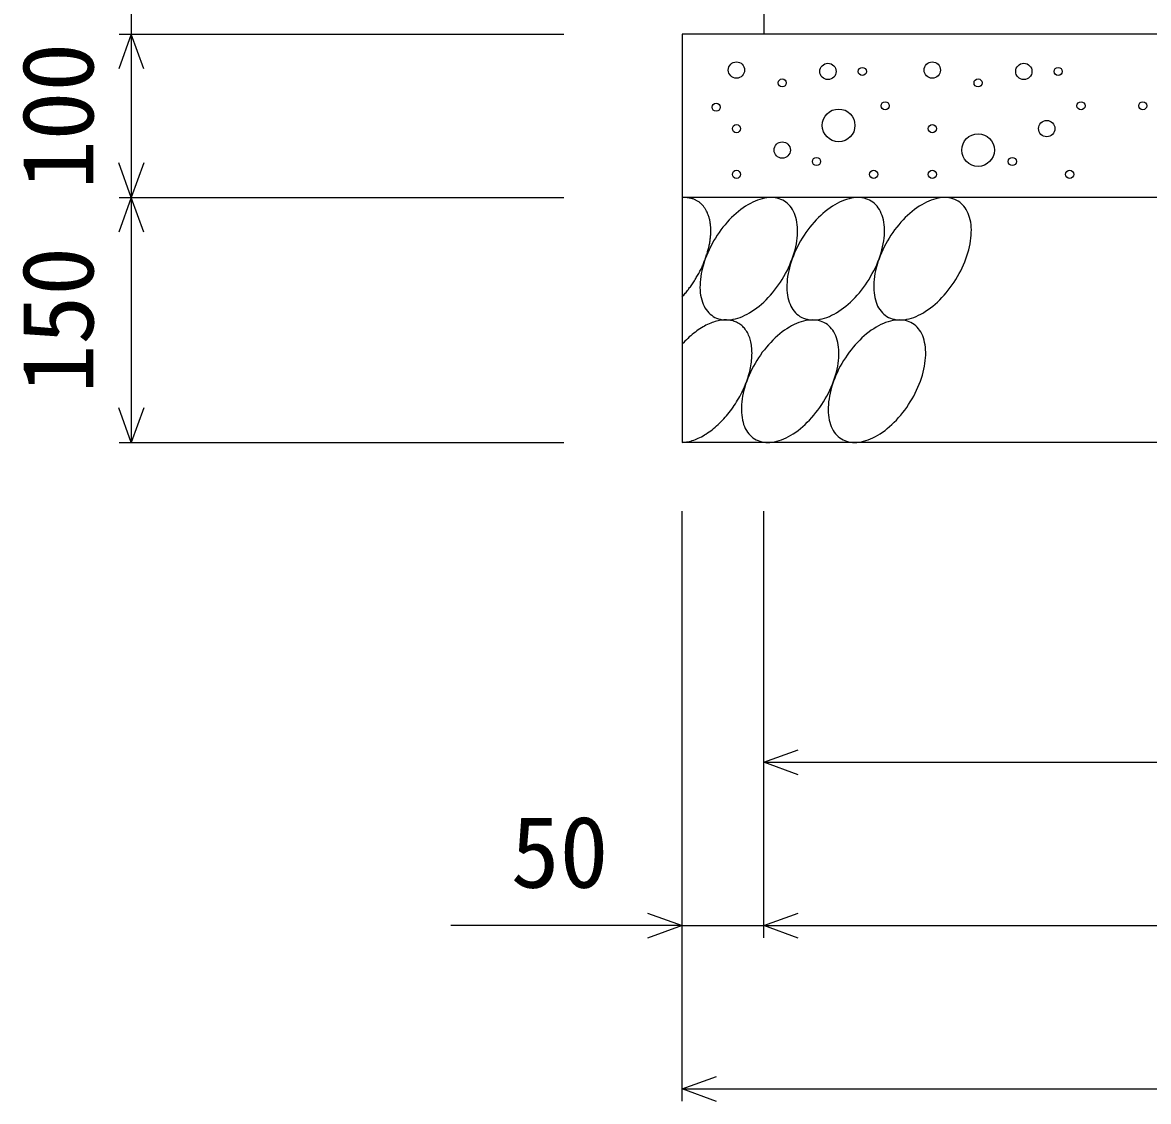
# Model space of a CAD drawing. Units: millimetres, scale not verified. Extents: x -25200 to 25200, y -8910 to 8910.
# Drawn here: x -21649 to -20959, y 140 to 801 of the extents above; entities that cross this region are included whole.
import ezdxf
from ezdxf.enums import TextEntityAlignment as Align

# ---------------------------------------------------------------- set-up
doc = ezdxf.new("R2010")
doc.units = ezdxf.units.MM
doc.header["$LTSCALE"] = 30
for name, color, linetype, lineweight in [('0-0_DIM', 7, 'Continuous', 25), ('0-2_HATCH', 6, 'Continuous', 25), ('0-5_OUTLINE', 3, 'Continuous', 25)]:
    doc.layers.add(name, color=color, linetype=linetype, lineweight=lineweight)
doc.styles.add('ＭＳ ゴシック', font='')
doc.styles.get('ＭＳ ゴシック').set_extended_font_data('MS Gothic')

msp = doc.modelspace()

# ---------------------------------------------------------------- linework, layer by layer
at = {"layer": '0-0_DIM'}
for p, q in [((-21589.68, 793.73), (-21317.18, 793.73)), ((-21589.68, 693.73), (-21317.18, 693.73)), ((-21582.18, 693.73), (-21582.18, 543.73)), ((-21589.68, 543.73), (-21317.18, 543.73)), ((-21244.68, 140.3), (-21244.68, 501.67)), ((-21194.68, 240.3), (-21194.68, 501.67)), ((-21194.68, 347.8), (-20659.68, 347.8)), ((-21244.68, 247.8), (-21386.47, 247.8)), ((-21244.68, 247.8), (-21194.68, 247.8)), ((-21194.68, 247.8), (-20309.68, 247.8)), ((-21244.68, 147.8), (-20259.68, 147.8))]:
    msp.add_line(p, q, dxfattribs=at)
for points in [[(-21582.18, 813.73), (-21582.18, 793.73), (-21582.18, 693.73)], [(-21574.48, 772.58), (-21582.18, 793.73), (-21589.87, 772.58)], [(-21574.48, 714.87), (-21582.18, 693.73), (-21589.87, 714.87)], [(-21574.48, 672.58), (-21582.18, 693.73), (-21589.87, 672.58)], [(-21574.48, 564.87), (-21582.18, 543.73), (-21589.87, 564.87)], [(-21173.53, 340.1), (-21194.68, 347.8), (-21173.53, 355.49)], [(-21265.82, 255.49), (-21244.68, 247.8), (-21265.82, 240.1)], [(-21173.53, 240.1), (-21194.68, 247.8), (-21173.53, 255.49)], [(-21223.53, 140.1), (-21244.68, 147.8), (-21223.53, 155.49)]]:
    msp.add_lwpolyline(points, dxfattribs=at)
at = {"layer": '0-2_HATCH'}
for points in [[(-21239.58, 693.29), (-21240.08, 693.39), (-21240.48, 693.47), (-21240.88, 693.54), (-21241.38, 693.59), (-21241.88, 693.64), (-21242.28, 693.67), (-21242.78, 693.7), (-21243.28, 693.71), (-21243.68, 693.7), (-21244.18, 693.69), (-21244.68, 693.66)], [(-21228.08, 681.06), (-21228.18, 681.56), (-21228.38, 682.05), (-21228.48, 682.53), (-21228.68, 683), (-21228.88, 683.47), (-21229.08, 683.92), (-21229.18, 684.37), (-21229.38, 684.81), (-21229.68, 685.24), (-21229.88, 685.66), (-21230.08, 686.07), (-21230.28, 686.47), (-21230.58, 686.86), (-21230.78, 687.24), (-21231.08, 687.61), (-21231.38, 687.97), (-21231.58, 688.32), (-21231.88, 688.67), (-21232.18, 689), (-21232.48, 689.32), (-21232.78, 689.63), (-21233.08, 689.92), (-21233.48, 690.21), (-21233.78, 690.49), (-21234.08, 690.76), (-21234.48, 691.01), (-21234.78, 691.26), (-21235.18, 691.49), (-21235.58, 691.71), (-21235.98, 691.92), (-21236.28, 692.12), (-21236.68, 692.31), (-21237.08, 692.48), (-21237.48, 692.65), (-21237.88, 692.8), (-21238.28, 692.94), (-21238.78, 693.07), (-21239.18, 693.19), (-21239.58, 693.29)], [(-21181.98, 691.51), (-21183.08, 692.09), (-21184.18, 692.58), (-21185.28, 692.99), (-21186.38, 693.3), (-21187.68, 693.53), (-21188.88, 693.66), (-21190.18, 693.71), (-21191.48, 693.66), (-21192.88, 693.53), (-21194.28, 693.3), (-21195.68, 692.99), (-21197.08, 692.58), (-21198.48, 692.09), (-21199.98, 691.52), (-21201.38, 690.85), (-21202.88, 690.11), (-21204.38, 689.28), (-21205.78, 688.37), (-21207.28, 687.39), (-21208.68, 686.33), (-21210.18, 685.2), (-21211.58, 683.99), (-21212.98, 682.72), (-21214.38, 681.39), (-21215.78, 680), (-21217.08, 678.55), (-21218.38, 677.04), (-21219.68, 675.49), (-21220.88, 673.89), (-21222.08, 672.24), (-21223.18, 670.56), (-21224.28, 668.84), (-21225.38, 667.09), (-21226.28, 665.32), (-21227.28, 663.52), (-21228.18, 661.71), (-21228.98, 659.88), (-21229.78, 658.05), (-21230.48, 656.21)], [(-21174.58, 680), (-21174.98, 681.39), (-21175.38, 682.72), (-21175.88, 683.99), (-21176.38, 685.19), (-21176.98, 686.33), (-21177.68, 687.39), (-21178.48, 688.37), (-21179.28, 689.28), (-21180.08, 690.11), (-21181.08, 690.85), (-21181.98, 691.51)], [(-21128.78, 691.51), (-21129.88, 692.09), (-21130.88, 692.58), (-21132.08, 692.99), (-21133.18, 693.3), (-21134.48, 693.53), (-21135.68, 693.66), (-21136.98, 693.71), (-21138.28, 693.66), (-21139.68, 693.53), (-21140.98, 693.3), (-21142.38, 692.99), (-21143.88, 692.58), (-21145.28, 692.09), (-21146.78, 691.52), (-21148.18, 690.85), (-21149.68, 690.11), (-21151.08, 689.28), (-21152.58, 688.37), (-21154.08, 687.39), (-21155.48, 686.33), (-21156.98, 685.2), (-21158.38, 683.99), (-21159.78, 682.72), (-21161.18, 681.39), (-21162.58, 680), (-21163.88, 678.55), (-21165.18, 677.04), (-21166.38, 675.49), (-21167.68, 673.89), (-21168.88, 672.24), (-21169.98, 670.56), (-21171.08, 668.84), (-21172.08, 667.09), (-21173.08, 665.32), (-21174.08, 663.52), (-21174.98, 661.71), (-21175.78, 659.88), (-21176.48, 658.05), (-21177.28, 656.21)], [(-21121.38, 680), (-21121.78, 681.39), (-21122.18, 682.72), (-21122.68, 683.99), (-21123.18, 685.19), (-21123.78, 686.33), (-21124.48, 687.39), (-21125.28, 688.37), (-21126.08, 689.28), (-21126.88, 690.11), (-21127.88, 690.85), (-21128.78, 691.51)], [(-21075.58, 691.51), (-21076.68, 692.09), (-21077.68, 692.58), (-21078.88, 692.99), (-21079.98, 693.3), (-21081.18, 693.53), (-21082.48, 693.66), (-21083.78, 693.71), (-21085.08, 693.66), (-21086.48, 693.53), (-21087.78, 693.3), (-21089.18, 692.99), (-21090.68, 692.58), (-21092.08, 692.09), (-21093.48, 691.52), (-21094.98, 690.85), (-21096.48, 690.11), (-21097.88, 689.28), (-21099.38, 688.37), (-21100.88, 687.39), (-21102.28, 686.33), (-21103.78, 685.2), (-21105.18, 683.99), (-21106.58, 682.72), (-21107.98, 681.39), (-21109.28, 680), (-21110.68, 678.55), (-21111.98, 677.04), (-21113.18, 675.49), (-21114.48, 673.89), (-21115.68, 672.24), (-21116.78, 670.56), (-21117.88, 668.84), (-21118.88, 667.09), (-21119.88, 665.32), (-21120.88, 663.52), (-21121.78, 661.71), (-21122.58, 659.88), (-21123.28, 658.05), (-21123.98, 656.21)], [(-21068.18, 680), (-21068.58, 681.39), (-21068.98, 682.72), (-21069.48, 683.99), (-21069.98, 685.19), (-21070.58, 686.33), (-21071.28, 687.39), (-21072.08, 688.37), (-21072.88, 689.28), (-21073.68, 690.11), (-21074.58, 690.85), (-21075.58, 691.51)], [(-21230.08, 657.22), (-21229.88, 657.89), (-21229.68, 658.56), (-21229.38, 659.23), (-21229.18, 659.89), (-21229.08, 660.56), (-21228.88, 661.23), (-21228.68, 661.89), (-21228.48, 662.55), (-21228.38, 663.21), (-21228.18, 663.87), (-21228.08, 664.52), (-21227.98, 665.18), (-21227.78, 665.83), (-21227.68, 666.47), (-21227.58, 667.12), (-21227.58, 667.76), (-21227.48, 668.39), (-21227.38, 669.02), (-21227.28, 669.65), (-21227.28, 670.28), (-21227.18, 670.9), (-21227.18, 671.51), (-21227.18, 672.12), (-21227.18, 672.72), (-21227.18, 673.32), (-21227.18, 673.92), (-21227.18, 674.51), (-21227.18, 675.09), (-21227.18, 675.67), (-21227.28, 676.24), (-21227.28, 676.8), (-21227.38, 677.36), (-21227.48, 677.91), (-21227.58, 678.45), (-21227.58, 678.99), (-21227.68, 679.52), (-21227.78, 680.04), (-21227.98, 680.55), (-21228.08, 681.06)], [(-21207.68, 620.9), (-21206.28, 621.56), (-21204.78, 622.31), (-21203.38, 623.13), (-21201.88, 624.04), (-21200.38, 625.03), (-21198.98, 626.09), (-21197.48, 627.22), (-21196.08, 628.42), (-21194.68, 629.69), (-21193.28, 631.02), (-21191.98, 632.42), (-21190.58, 633.87), (-21189.28, 635.37), (-21188.08, 636.93), (-21186.78, 638.53), (-21185.58, 640.17), (-21184.48, 641.85), (-21183.38, 643.57), (-21182.38, 645.32), (-21181.38, 647.09), (-21180.38, 648.89), (-21179.48, 650.7), (-21178.68, 652.53), (-21177.98, 654.37), (-21177.28, 656.21), (-21176.58, 658.05), (-21175.98, 659.88), (-21175.48, 661.71), (-21175.08, 663.52), (-21174.68, 665.32), (-21174.38, 667.09), (-21174.18, 668.84), (-21174.08, 670.56), (-21173.98, 672.24), (-21173.98, 673.88), (-21173.98, 675.48), (-21174.18, 677.04), (-21174.38, 678.54), (-21174.58, 680)], [(-21154.48, 620.9), (-21153.08, 621.56), (-21151.58, 622.31), (-21150.08, 623.13), (-21148.68, 624.04), (-21147.18, 625.03), (-21145.78, 626.09), (-21144.28, 627.22), (-21142.88, 628.42), (-21141.48, 629.69), (-21140.08, 631.02), (-21138.68, 632.42), (-21137.38, 633.87), (-21136.08, 635.37), (-21134.78, 636.93), (-21133.58, 638.53), (-21132.38, 640.17), (-21131.28, 641.85), (-21130.18, 643.57), (-21129.18, 645.32), (-21128.18, 647.09), (-21127.18, 648.89), (-21126.28, 650.7), (-21125.48, 652.53), (-21124.68, 654.37), (-21123.98, 656.21), (-21123.38, 658.05), (-21122.78, 659.88), (-21122.28, 661.71), (-21121.88, 663.52), (-21121.48, 665.32), (-21121.18, 667.09), (-21120.98, 668.84), (-21120.78, 670.56), (-21120.78, 672.24), (-21120.78, 673.88), (-21120.78, 675.48), (-21120.88, 677.04), (-21121.08, 678.54), (-21121.38, 680)], [(-21101.28, 620.9), (-21099.88, 621.56), (-21098.38, 622.31), (-21096.88, 623.13), (-21095.48, 624.04), (-21093.98, 625.03), (-21092.58, 626.09), (-21091.08, 627.22), (-21089.68, 628.42), (-21088.28, 629.69), (-21086.88, 631.02), (-21085.48, 632.42), (-21084.18, 633.87), (-21082.88, 635.37), (-21081.58, 636.93), (-21080.38, 638.53), (-21079.18, 640.17), (-21078.08, 641.85), (-21076.98, 643.57), (-21075.88, 645.32), (-21074.88, 647.09), (-21073.98, 648.89), (-21073.08, 650.7), (-21072.28, 652.53), (-21071.48, 654.37), (-21070.78, 656.21), (-21070.18, 658.05), (-21069.58, 659.88), (-21069.08, 661.71), (-21068.68, 663.52), (-21068.28, 665.32), (-21067.98, 667.09), (-21067.78, 668.84), (-21067.58, 670.56), (-21067.58, 672.24), (-21067.48, 673.88), (-21067.58, 675.48), (-21067.68, 677.04), (-21067.88, 678.54), (-21068.18, 680)], [(-21244.68, 632.91), (-21244.18, 633.44), (-21243.68, 633.97), (-21243.28, 634.52), (-21242.78, 635.07), (-21242.28, 635.62), (-21241.88, 636.19), (-21241.38, 636.76), (-21240.88, 637.33), (-21240.48, 637.92), (-21240.08, 638.5), (-21239.58, 639.1), (-21239.18, 639.7), (-21238.78, 640.3), (-21238.28, 640.91), (-21237.88, 641.53), (-21237.48, 642.15), (-21237.08, 642.77), (-21236.68, 643.4), (-21236.28, 644.03), (-21235.98, 644.67), (-21235.58, 645.31), (-21235.18, 645.95), (-21234.78, 646.6), (-21234.48, 647.25), (-21234.08, 647.9), (-21233.78, 648.55), (-21233.48, 649.21), (-21233.08, 649.87), (-21232.78, 650.53), (-21232.48, 651.2), (-21232.18, 651.86), (-21231.88, 652.53), (-21231.58, 653.2), (-21231.38, 653.87), (-21231.08, 654.54), (-21230.78, 655.21), (-21230.58, 655.88), (-21230.28, 656.55), (-21230.08, 657.22)], [(-21230.48, 656.21), (-21231.08, 654.37), (-21231.68, 652.53), (-21232.18, 650.71), (-21232.58, 648.89), (-21232.98, 647.1), (-21233.28, 645.32), (-21233.48, 643.58), (-21233.68, 641.86), (-21233.68, 640.18), (-21233.78, 638.53), (-21233.68, 636.93), (-21233.58, 635.37), (-21233.38, 633.87), (-21233.08, 632.42), (-21232.68, 631.02), (-21232.28, 629.69), (-21231.78, 628.42), (-21231.28, 627.22), (-21230.68, 626.09), (-21229.98, 625.03), (-21229.18, 624.04), (-21228.38, 623.14), (-21227.58, 622.31), (-21226.58, 621.56), (-21225.68, 620.9), (-21224.58, 620.32), (-21223.58, 619.83), (-21222.38, 619.43), (-21221.28, 619.11), (-21219.98, 618.89), (-21218.78, 618.75), (-21217.48, 618.71), (-21216.18, 618.75), (-21214.78, 618.89), (-21213.48, 619.11), (-21212.08, 619.43), (-21210.58, 619.83), (-21209.18, 620.32), (-21207.68, 620.9)], [(-21177.28, 656.21), (-21177.88, 654.37), (-21178.48, 652.53), (-21178.98, 650.71), (-21179.38, 648.89), (-21179.78, 647.1), (-21180.08, 645.32), (-21180.28, 643.58), (-21180.38, 641.86), (-21180.48, 640.18), (-21180.48, 638.53), (-21180.48, 636.93), (-21180.38, 635.37), (-21180.08, 633.87), (-21179.88, 632.42), (-21179.48, 631.02), (-21179.08, 629.69), (-21178.58, 628.42), (-21178.08, 627.22), (-21177.48, 626.09), (-21176.78, 625.03), (-21175.98, 624.04), (-21175.18, 623.14), (-21174.38, 622.31), (-21173.38, 621.56), (-21172.48, 620.9), (-21171.38, 620.32), (-21170.38, 619.83), (-21169.18, 619.43), (-21168.08, 619.11), (-21166.78, 618.89), (-21165.58, 618.75), (-21164.28, 618.71), (-21162.98, 618.75), (-21161.58, 618.89), (-21160.18, 619.11), (-21158.78, 619.43), (-21157.38, 619.83), (-21155.98, 620.32), (-21154.48, 620.9)], [(-21123.98, 656.21), (-21124.68, 654.37), (-21125.28, 652.53), (-21125.78, 650.71), (-21126.18, 648.89), (-21126.58, 647.1), (-21126.88, 645.32), (-21127.08, 643.58), (-21127.18, 641.86), (-21127.28, 640.18), (-21127.28, 638.53), (-21127.28, 636.93), (-21127.08, 635.37), (-21126.88, 633.87), (-21126.68, 632.42), (-21126.28, 631.02), (-21125.88, 629.69), (-21125.38, 628.42), (-21124.88, 627.22), (-21124.28, 626.09), (-21123.58, 625.03), (-21122.78, 624.04), (-21121.98, 623.14), (-21121.18, 622.31), (-21120.18, 621.56), (-21119.28, 620.9), (-21118.18, 620.32), (-21117.08, 619.83), (-21115.98, 619.43), (-21114.78, 619.11), (-21113.58, 618.89), (-21112.38, 618.75), (-21111.08, 618.71), (-21109.78, 618.75), (-21108.38, 618.89), (-21106.98, 619.11), (-21105.58, 619.43), (-21104.18, 619.83), (-21102.78, 620.32), (-21101.28, 620.9)], [(-21204.68, 610.95), (-21205.08, 611.66), (-21205.58, 612.33), (-21205.98, 612.98), (-21206.48, 613.59), (-21207.08, 614.17), (-21207.58, 614.72), (-21208.18, 615.23), (-21208.78, 615.72), (-21209.38, 616.16), (-21209.98, 616.57), (-21210.68, 616.95), (-21211.28, 617.29), (-21211.98, 617.6), (-21212.78, 617.87), (-21213.48, 618.1), (-21214.28, 618.29), (-21214.98, 618.45), (-21215.78, 618.57), (-21216.58, 618.66), (-21217.48, 618.71), (-21218.28, 618.72), (-21219.08, 618.69), (-21219.98, 618.62), (-21220.88, 618.52), (-21221.78, 618.38), (-21222.68, 618.21), (-21223.58, 617.99), (-21224.48, 617.74), (-21225.38, 617.46), (-21226.28, 617.14), (-21227.18, 616.78), (-21228.18, 616.39), (-21229.08, 615.96), (-21230.08, 615.5), (-21230.98, 615), (-21231.88, 614.47), (-21232.88, 613.91), (-21233.78, 613.31), (-21234.78, 612.68)], [(-21156.68, 616.52), (-21157.78, 617.1), (-21158.78, 617.59), (-21159.98, 618), (-21161.08, 618.31), (-21162.28, 618.54), (-21163.58, 618.67), (-21164.88, 618.72), (-21166.18, 618.67), (-21167.58, 618.54), (-21168.88, 618.31), (-21170.28, 618), (-21171.78, 617.59), (-21173.18, 617.1), (-21174.58, 616.53), (-21176.08, 615.86), (-21177.58, 615.12), (-21178.98, 614.29), (-21180.48, 613.38), (-21181.98, 612.4), (-21183.38, 611.34), (-21184.88, 610.21), (-21186.28, 609), (-21187.68, 607.73), (-21189.08, 606.4), (-21190.38, 605.01), (-21191.78, 603.56), (-21193.08, 602.05), (-21194.28, 600.5), (-21195.58, 598.9), (-21196.68, 597.25), (-21197.88, 595.57), (-21198.98, 593.85), (-21199.98, 592.1), (-21200.98, 590.33), (-21201.98, 588.53), (-21202.78, 586.72), (-21203.68, 584.89), (-21204.38, 583.06), (-21205.08, 581.22)], [(-21149.28, 605), (-21149.68, 606.4), (-21150.08, 607.73), (-21150.58, 609), (-21151.08, 610.2), (-21151.68, 611.34), (-21152.38, 612.4), (-21153.18, 613.38), (-21153.98, 614.29), (-21154.78, 615.12), (-21155.68, 615.86), (-21156.68, 616.52)], [(-21103.48, 616.52), (-21104.48, 617.1), (-21105.58, 617.59), (-21106.68, 618), (-21107.88, 618.31), (-21109.08, 618.54), (-21110.38, 618.67), (-21111.68, 618.72), (-21112.98, 618.67), (-21114.28, 618.54), (-21115.68, 618.31), (-21117.08, 618), (-21118.48, 617.59), (-21119.98, 617.1), (-21121.38, 616.53), (-21122.88, 615.86), (-21124.38, 615.12), (-21125.78, 614.29), (-21127.28, 613.38), (-21128.78, 612.4), (-21130.18, 611.34), (-21131.68, 610.21), (-21133.08, 609), (-21134.48, 607.73), (-21135.88, 606.4), (-21137.18, 605.01), (-21138.58, 603.56), (-21139.88, 602.05), (-21141.08, 600.5), (-21142.38, 598.9), (-21143.48, 597.25), (-21144.68, 595.57), (-21145.78, 593.85), (-21146.78, 592.1), (-21147.78, 590.33), (-21148.78, 588.53), (-21149.58, 586.72), (-21150.48, 584.89), (-21151.18, 583.06), (-21151.88, 581.22)], [(-21096.08, 605), (-21096.38, 606.4), (-21096.88, 607.73), (-21097.28, 609), (-21097.88, 610.2), (-21098.48, 611.34), (-21099.18, 612.4), (-21099.88, 613.38), (-21100.68, 614.29), (-21101.58, 615.12), (-21102.48, 615.86), (-21103.48, 616.52)], [(-21234.78, 612.68), (-21235.68, 612.02), (-21236.58, 611.33), (-21237.58, 610.61), (-21238.48, 609.87), (-21239.38, 609.09), (-21240.28, 608.28), (-21241.18, 607.45), (-21242.08, 606.59), (-21242.98, 605.71), (-21243.78, 604.8), (-21244.68, 603.87)], [(-21210.68, 569.61), (-21209.98, 570.74), (-21209.38, 571.88), (-21208.78, 573.03), (-21208.18, 574.19), (-21207.58, 575.36), (-21207.08, 576.53), (-21206.48, 577.7), (-21205.98, 578.88), (-21205.58, 580.06), (-21205.08, 581.25), (-21204.68, 582.43), (-21204.28, 583.61), (-21203.98, 584.79), (-21203.58, 585.97), (-21203.28, 587.14), (-21202.98, 588.3), (-21202.78, 589.46), (-21202.58, 590.61), (-21202.38, 591.75), (-21202.18, 592.88), (-21202.08, 594), (-21201.98, 595.1), (-21201.88, 596.2), (-21201.88, 597.27), (-21201.78, 598.33), (-21201.88, 599.38), (-21201.88, 600.4), (-21201.98, 601.41), (-21202.08, 602.4), (-21202.18, 603.36), (-21202.38, 604.31), (-21202.58, 605.23), (-21202.78, 606.12), (-21202.98, 606.99), (-21203.28, 607.84), (-21203.58, 608.66), (-21203.98, 609.45), (-21204.28, 610.22), (-21204.68, 610.95)], [(-21182.38, 545.91), (-21180.98, 546.57), (-21179.48, 547.32), (-21177.98, 548.14), (-21176.58, 549.05), (-21175.08, 550.04), (-21173.68, 551.1), (-21172.18, 552.23), (-21170.78, 553.43), (-21169.38, 554.7), (-21167.98, 556.03), (-21166.58, 557.43), (-21165.28, 558.88), (-21163.98, 560.38), (-21162.68, 561.94), (-21161.48, 563.54), (-21160.28, 565.18), (-21159.18, 566.86), (-21158.08, 568.58), (-21156.98, 570.33), (-21155.98, 572.1), (-21155.08, 573.9), (-21154.18, 575.71), (-21153.38, 577.54), (-21152.58, 579.37), (-21151.88, 581.21), (-21151.28, 583.05), (-21150.68, 584.89), (-21150.18, 586.72), (-21149.78, 588.53), (-21149.38, 590.33), (-21149.08, 592.1), (-21148.88, 593.85), (-21148.68, 595.57), (-21148.58, 597.25), (-21148.58, 598.89), (-21148.68, 600.49), (-21148.78, 602.05), (-21148.98, 603.55), (-21149.28, 605)], [(-21129.18, 545.91), (-21127.78, 546.57), (-21126.28, 547.32), (-21124.78, 548.14), (-21123.38, 549.05), (-21121.88, 550.04), (-21120.38, 551.1), (-21118.98, 552.23), (-21117.58, 553.43), (-21116.18, 554.7), (-21114.78, 556.03), (-21113.38, 557.43), (-21112.08, 558.88), (-21110.78, 560.38), (-21109.48, 561.94), (-21108.28, 563.54), (-21107.08, 565.18), (-21105.98, 566.86), (-21104.88, 568.58), (-21103.78, 570.33), (-21102.78, 572.1), (-21101.88, 573.9), (-21100.98, 575.71), (-21100.18, 577.54), (-21099.38, 579.37), (-21098.68, 581.21), (-21098.08, 583.05), (-21097.48, 584.89), (-21096.98, 586.72), (-21096.58, 588.53), (-21096.18, 590.33), (-21095.88, 592.1), (-21095.68, 593.85), (-21095.48, 595.57), (-21095.38, 597.25), (-21095.38, 598.89), (-21095.48, 600.49), (-21095.58, 602.05), (-21095.78, 603.55), (-21096.08, 605)], [(-21205.08, 581.22), (-21205.78, 579.38), (-21206.28, 577.54), (-21206.88, 575.72), (-21207.28, 573.9), (-21207.68, 572.11), (-21207.98, 570.33), (-21208.18, 568.58), (-21208.28, 566.87), (-21208.38, 565.18), (-21208.38, 563.54), (-21208.38, 561.94), (-21208.18, 560.38), (-21207.98, 558.88), (-21207.78, 557.43), (-21207.38, 556.03), (-21206.98, 554.7), (-21206.48, 553.43), (-21205.98, 552.23), (-21205.28, 551.1), (-21204.68, 550.04), (-21203.88, 549.05), (-21203.08, 548.15), (-21202.18, 547.32), (-21201.28, 546.57), (-21200.38, 545.91), (-21199.28, 545.33), (-21198.18, 544.84), (-21197.08, 544.44), (-21195.88, 544.12), (-21194.68, 543.9), (-21193.48, 543.76), (-21192.18, 543.72), (-21190.88, 543.76), (-21189.48, 543.9), (-21188.08, 544.12), (-21186.68, 544.44), (-21185.28, 544.84), (-21183.88, 545.33), (-21182.38, 545.91)], [(-21151.88, 581.22), (-21152.58, 579.38), (-21153.08, 577.54), (-21153.58, 575.72), (-21154.08, 573.9), (-21154.38, 572.11), (-21154.68, 570.33), (-21154.98, 568.58), (-21155.08, 566.87), (-21155.18, 565.18), (-21155.18, 563.54), (-21155.18, 561.94), (-21154.98, 560.38), (-21154.78, 558.88), (-21154.58, 557.43), (-21154.18, 556.03), (-21153.78, 554.7), (-21153.28, 553.43), (-21152.78, 552.23), (-21152.08, 551.1), (-21151.48, 550.04), (-21150.68, 549.05), (-21149.88, 548.15), (-21148.98, 547.32), (-21148.08, 546.57), (-21147.08, 545.91), (-21146.08, 545.33), (-21144.98, 544.84), (-21143.88, 544.44), (-21142.68, 544.12), (-21141.48, 543.9), (-21140.28, 543.76), (-21138.98, 543.72), (-21137.68, 543.76), (-21136.28, 543.9), (-21134.88, 544.12), (-21133.48, 544.44), (-21132.08, 544.84), (-21130.68, 545.33), (-21129.18, 545.91)], [(-21244.68, 543.73), (-21243.78, 543.78), (-21242.98, 543.86), (-21242.08, 543.99), (-21241.18, 544.15), (-21240.28, 544.35), (-21239.38, 544.58), (-21238.48, 544.85), (-21237.58, 545.16), (-21236.58, 545.5), (-21235.68, 545.88), (-21234.78, 546.29), (-21233.78, 546.74), (-21232.88, 547.22), (-21231.88, 547.74), (-21230.98, 548.29), (-21230.08, 548.87), (-21229.08, 549.49), (-21228.18, 550.13), (-21227.18, 550.81), (-21226.28, 551.52), (-21225.38, 552.26), (-21224.48, 553.02), (-21223.58, 553.82), (-21222.68, 554.64), (-21221.78, 555.48), (-21220.88, 556.36), (-21219.98, 557.25), (-21219.08, 558.18), (-21218.28, 559.12), (-21217.48, 560.09), (-21216.58, 561.08), (-21215.78, 562.08), (-21214.98, 563.11), (-21214.28, 564.15), (-21213.48, 565.22), (-21212.78, 566.29), (-21211.98, 567.39), (-21211.28, 568.49), (-21210.68, 569.61)]]:
    msp.add_lwpolyline(points, dxfattribs=at)
for centre, radius in [((-21211.4, 771.78), 5), ((-21155.32, 770.91), 5), ((-21134.29, 770.91), 2.5), ((-21091.4, 771.78), 5), ((-21035.32, 770.91), 5), ((-21014.29, 770.91), 2.5), ((-21183.35, 763.9), 2.5), ((-21063.35, 763.9), 2.5), ((-21120.27, 749.89), 2.5), ((-21000.27, 749.89), 2.5), ((-20962.45, 749.89), 2.5), ((-21223.81, 748.99), 2.5), ((-21148.78, 737.89), 10), ((-21211.4, 735.89), 2.5), ((-21091.4, 735.89), 2.5), ((-21021.3, 735.89), 5), ((-21063.35, 722.76), 10), ((-21183.35, 722.76), 5), ((-21162.33, 715.75), 2.5), ((-21042.33, 715.75), 2.5), ((-21211.4, 707.87), 2.5), ((-21127.28, 707.87), 2.5), ((-21091.4, 707.87), 2.5), ((-21007.28, 707.87), 2.5)]:
    msp.add_circle(centre, radius, dxfattribs=at)
at = {"layer": '0-5_OUTLINE'}
for p, q in [((-21194.68, 908.73), (-21194.68, 793.73)), ((-21244.68, 793.73), (-21244.68, 543.73)), ((-20259.68, 793.73), (-21244.68, 793.73)), ((-20259.68, 693.73), (-21244.68, 693.73)), ((-20259.68, 543.73), (-21244.68, 543.73))]:
    msp.add_line(p, q, dxfattribs=at)

# ---------------------------------------------------------------- texts
at = {"layer": '0-0_DIM', "style": 'ＭＳ ゴシック'}
for s, p in [('100', (-21592.18, 698.73)), ('150', (-21592.18, 573.73))]:
    msp.add_text(s, height=43.99, rotation=90, dxfattribs=at).set_placement(p, align=Align.BOTTOM_LEFT)
msp.add_text('50', height=43.99, dxfattribs=at).set_placement((-21349.68, 257.8), align=Align.BOTTOM_LEFT)

doc.saveas('drawing.dxf')
